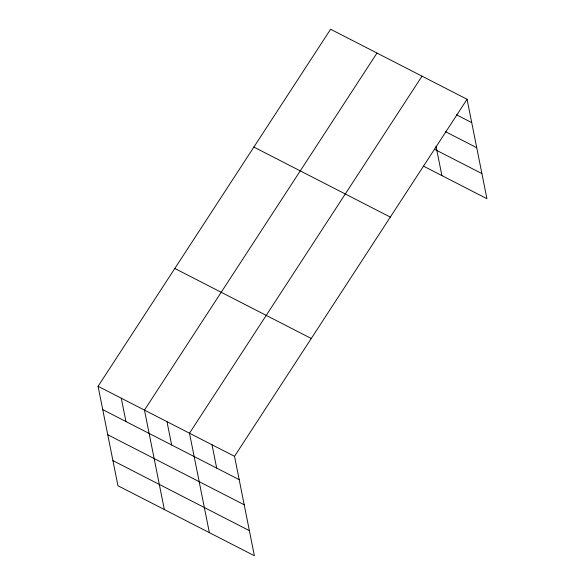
<?xml version="1.0" encoding="UTF-8"?>
<svg xmlns="http://www.w3.org/2000/svg" width="585" height="585" viewBox="0 0 585 585"><rect width="100%" height="100%" fill="white"/><g stroke="black" fill="none" stroke-linecap="round" stroke-linejoin="round"><path stroke-width="0.88" d="M467.057 99.267L234.526 456.315L254.395 555.75L117.943 485.733L98.075 386.297L330.605 29.25L467.057 99.267L486.925 198.703L423.401 166.103M376.996 53.059L144.466 410.107L164.334 509.535M422.026 76.16L189.496 433.207L209.364 532.642M456.439 114.762L471.722 122.601M445.375 131.625L476.738 147.712M434.465 149.248L481.908 173.591M253.868 147.076L390.319 217.093M174.813 268.471L311.264 338.488M98.075 386.297L234.526 456.315M102.741 409.632L239.185 479.649M107.757 434.75L244.208 504.767M112.927 460.622L249.378 530.639M436.015 146.17L441.894 175.595M212.011 444.761L216.677 468.095M166.981 421.661L171.646 444.995M121.27 398.202L125.936 421.536"/></g></svg>
